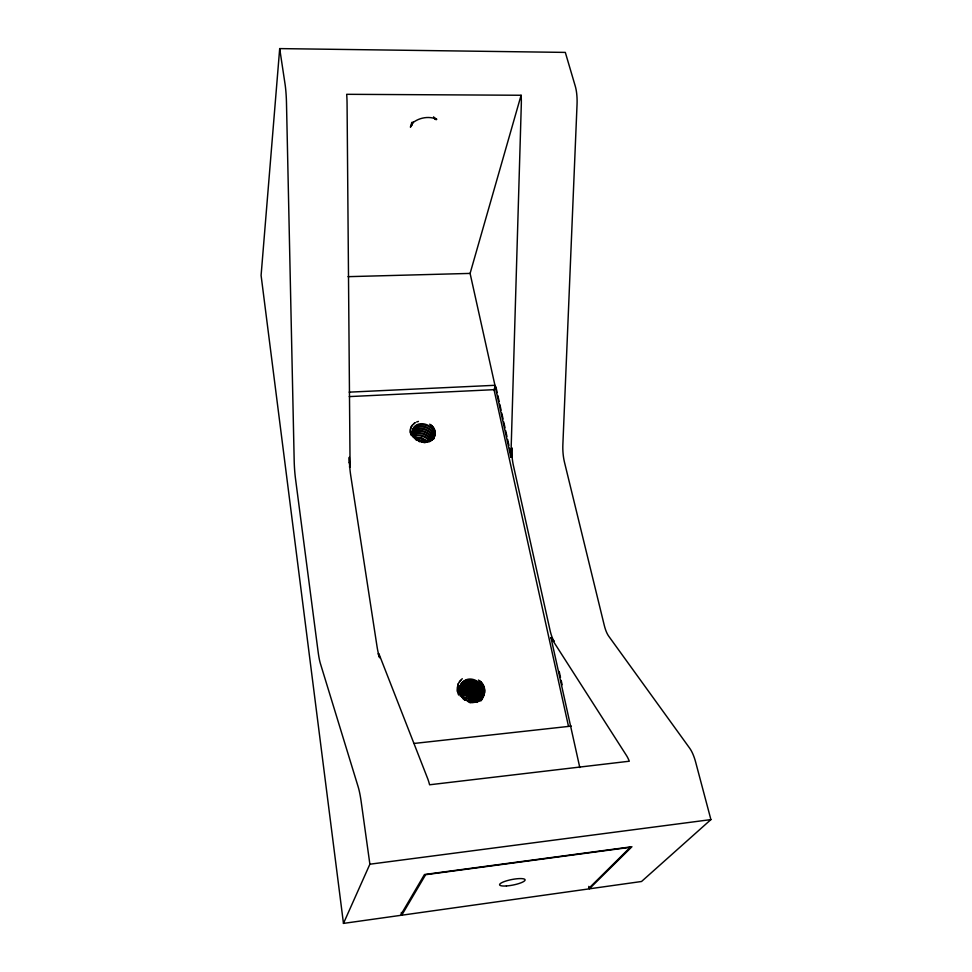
<?xml version="1.0" encoding="UTF-8"?>
<svg xmlns="http://www.w3.org/2000/svg" width="972" height="972" viewBox="0 0 972 972"><rect width="100%" height="100%" fill="white"/><g stroke="black" fill="none" stroke-linecap="round" stroke-linejoin="round"><path stroke-width="1.46" d="M411.8 123.116L411.751 125.412L411.654 122.411M579.798 767.54L550.942 637.571L554.089 641.326A23.765 6.986 84.4 0 1 550.006 630.135L513.386 465.442A22.052 6.148 86.6 0 1 511.807 447.764L511.527 457.083L510.883 457.119L521.308 104.332A23.923 6.525 -89.2 0 0 521.101 95.256L346.688 94.308A24.677 3.912 89 0 1 347.065 103.676L350.078 466.803L349.398 466.852M480.314 700.666C481.905 690.229 468.103 681.87 459.878 688.844M433.852 438.238C435.711 425.894 413.465 420.657 411.776 433.889M589.311 888.833L641.532 881.495L710.909 819.603L695.66 762.157A27.459 9.987 81 0 0 689.598 748.088L608.703 636.174A23.522 7.825 84.1 0 1 604.22 625.13L564.489 462.283A21.846 6.901 86.6 0 1 562.861 444.775L577.04 104.539A23.693 7.326 -88.5 0 0 575.266 86.156L565.315 52.403L279.693 48.6L261.091 275.404L343.468 923.4L400.5 915.381L424.472 874.521L631.934 846.746L589.311 888.833L588.777 886.391M480.763 700.496C483.582 689.427 468.334 679.926 459.963 688.03M480.848 700.654C484.603 688.941 467.52 678.699 459.428 688.346M411.678 433.621C414.594 421.593 434.715 426.732 433.719 438.323M510.883 457.119L470.096 273.411L521.101 95.256M481.152 700.435C486.389 688.225 467.654 676.67 459.598 687.605M433.694 438.919C440.267 422.237 405.652 418.47 413.586 436.987M411.338 124.477L410.403 127.198L413.379 121.913L411.278 124.1C417.911 117.806 428.324 115.632 436.817 119.24L433.731 118.037L436.319 119.726L434.484 117.806M458.274 683.705L457.448 691.469M568.499 726.315L494.031 389.675L495.185 386.37M481.14 700.557C487.543 687.775 466.682 675.418 459.234 688.042M433.646 438.785C439.004 427.595 420.56 418.009 413.659 427.68C407.815 438.275 425.238 446.743 432.504 438.919A11.421 9.501 16 0 0 431.896 425.821L431.094 425.201C435.845 428.701 436.622 436.622 431.556 440.207M343.468 923.4L369.882 864.205L361.244 802.155A29.148 4.119 84.5 0 0 358.158 786.81L320.347 663.39A24.786 3.171 85.6 0 1 318.087 651.544L295.524 478.904A22.939 2.782 86.5 0 1 294.176 460.509L286.497 103.445A24.944 2.965 88.3 0 0 285.051 84.078L279.693 48.6M459.306 687.897C465.552 672.053 490.702 686.73 481.176 700.35M481.286 700.277C489.438 687.155 466.694 673.304 459.501 687.362M411.423 434.496C415.761 424.703 432.2 429.041 433.014 439.125M411.788 433.403C416.696 423.95 432.941 428.846 433.245 439.052M401.74 915.211L425.627 874.703L630.306 847.292L588.157 889.003L401.74 915.211L401.327 912.477M412.262 425.177L410.646 428.166L410.403 432.759M481.176 699.962C494.432 682.223 457.18 669.137 459.574 692.55M480.994 699.986C491.832 688.528 471.675 671.008 461.785 683.146C452.612 695.016 472.793 709.281 481.942 698.163A12.709 11.652 30.1 0 0 480.946 681.98L480.034 681.214C485.453 685.612 486.316 694.773 480.861 699.488M459.282 681.87L460.594 680.23M411.885 434.411C417.523 427.109 430.669 431.094 432.394 439.842M412.286 434.326C418.215 428.142 429.952 431.86 432.078 439.915M462.247 678.663L458.359 683.535L457.302 687.617A15.37 14.094 30.1 0 0 458.663 695.053M412.237 435.541C418.118 430.183 428.64 433.378 431.313 440.644M459.185 689.743C467.01 682.283 481.164 690.023 480.132 700.484M413.489 423.913L414.935 422.856M415.008 422.65L411.375 426.392L410.342 429.612A13.815 11.494 16 0 0 411.435 435.663M459.124 690.557C466.779 684.167 479.524 690.922 479.512 700.63M412.772 435.553C418.689 431.204 428.02 434.132 430.924 440.729M412.808 436.841C418.495 433.172 426.805 435.675 430.025 441.495M459.78 690.375C467.411 685.26 478.686 691.469 479.232 700.435M459.027 692.088C466.074 687.447 476.377 692.356 478.078 700.399M479.378 700.618L475.952 702.136M459.792 691.274C467.095 687.058 477.167 692.416 478.455 700.581M459.039 692.975C466.341 688.808 476.377 694.215 477.604 702.367M428.688 441.774L430.195 441.094M413.465 436.963C418.968 434.144 426.295 436.428 429.551 441.604M459.817 692.963C466.864 689.865 475.648 694.773 477.228 702.185M416.599 422.006L418.422 421.411M459.89 693.947C466.463 691.554 474.251 695.758 476.316 702.343M414.315 438.566L420.827 438.275L426.83 441.361M476.742 702.088L469.974 702.78M415.032 437.777L421.593 437.801L427.437 441.167M427.729 441.908L421.569 442.248M460.752 694.093C466.888 692.55 473.631 696.317 475.843 702.185M460.011 695.794C465.503 694.458 471.529 697.349 474.239 702.258M369.882 864.205L710.909 819.603M414.133 743.446L571.342 726.108M460.862 695.187C466.438 694.154 472.319 697.325 474.786 702.379M416.052 439.672L421.034 440.049L425.578 442.321M349.252 396.6L494.031 389.675M349.179 392.153L494.93 385.301M348.025 276.668L470.096 273.411M423.61 442.515L425.359 442.503M416.927 440.207L421.897 440.996L424.91 442.564M461.907 696.705L468.966 698.637L473.036 702.513M462.854 697.203L468.152 698.771L472.404 702.44M462.988 698.504L469.731 701.48M468.322 701.881L470.205 702.367M463.923 699.172L468.966 701.517M418.543 441.239L420.159 441.883M429.697 424.181L432.309 426.368M415.688 439.405L417.037 440.413M478.479 680.036L481.407 682.587M463.328 698.929L464.835 700.144M433.573 116.847L435.067 118.693M462.016 697.532L460.12 694.3M550.942 637.571L626.454 755.475A27.775 8.93 81.7 0 1 629.309 761.222L429.588 784.781A28.783 5.407 83.8 0 0 427.704 778.693L378.873 653.682L378.144 653.755L379.712 657.789A24.531 4.18 85.3 0 1 376.966 646.113L350.722 475.49A22.721 3.657 86.6 0 1 349.312 457.277L349.361 462.745M495.89 386.735L497.202 392.591M497.846 395.519L499.146 401.387M499.802 404.316L501.102 410.184M501.759 413.112L503.059 418.981M503.715 421.909L505.015 427.765M505.671 430.705L506.971 436.562M507.627 439.49L508.927 445.358M509.583 448.286L511.527 457.083M559.192 671.47L560.504 677.375M561.16 680.327L562.144 684.762M349.398 462.356L350.078 466.803M506.448 885.954A12.988 2.819 -11.1 0 0 525.099 879.818A12.988 2.819 -11.1 0 0 505.525 881.154A12.988 2.819 -11.1 0 0 506.448 885.954"/></g></svg>
